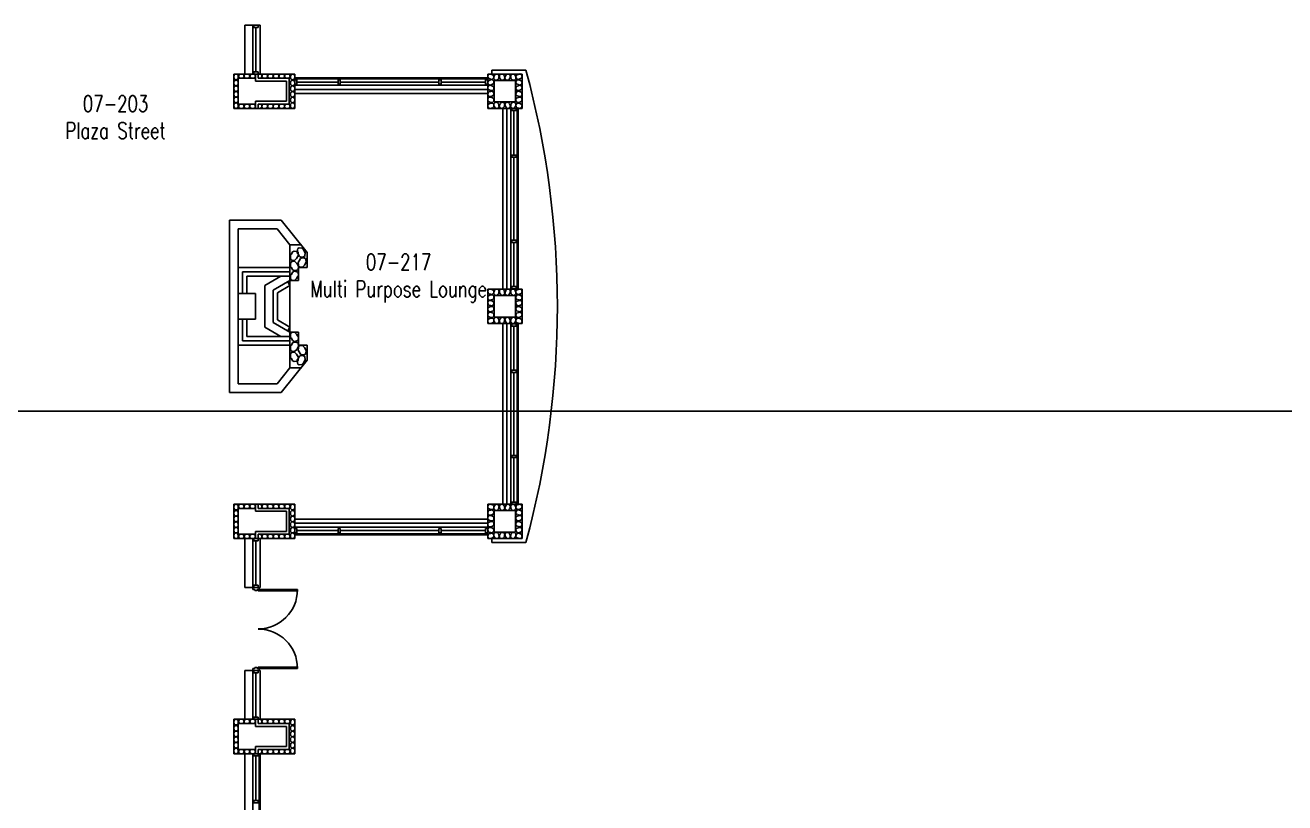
# Model space of a CAD drawing. Extents: x 11182 to 734459, y -1391328 to 152085.
# Drawn here: x 103445 to 132735, y -674799 to -656725 of the extents above; entities that cross this region are included whole.
import ezdxf
from ezdxf.enums import TextEntityAlignment as Align

# ---------------------------------------------------------------- set-up
doc = ezdxf.new("R2010")
doc.units = 0
doc.header["$LTSCALE"] = 500
doc.header["$MEASUREMENT"] = 0
doc.layers.add('0_Defpoints', color=106, linetype='CONTINUOUS', plot=False)
for name, color, linetype in [('0_room_data', 7, 'CONTINUOUS'), ('1_Wall_Exist', 251, 'CONTINUOUS'), ('3_Text', 7, 'CONTINUOUS')]:
    doc.layers.add(name, color=color, linetype=linetype)
doc.styles.add('1_200', font='simplex.shx', dxfattribs={"width": 0.75, "height": 460})

# ---------------------------------------------------------------- blocks, each defined once
blk = doc.blocks.new('room_data')
at = {"layer": '3_Text', "style": '1_200', "width": 0.75}
for tag, p in [('ROOMNUM', (0, 0)), ('ROOMUSE', (0, -575))]:
    blk.add_attdef(tag, text='', height=345, dxfattribs=at).set_placement(p, align=Align.MIDDLE_CENTER)

msp = doc.modelspace()

# ---------------------------------------------------------------- linework, layer by layer
at = {"layer": '0_Defpoints'}
msp.add_lwpolyline([(174624, -665698), (62862, -665698)], dxfattribs=at)
at = {"layer": '1_Wall_Exist'}
for p, q in [((108549, -656725), (108911, -656725)), ((108549, -656725), (108549, -657859)), ((108736, -656725), (108736, -657859)), ((108760, -656725), (108760, -656775)), ((108760, -656775), (108862, -656775)), ((108811, -656775), (108811, -657809)), ((108862, -656775), (108862, -656725)), ((108911, -656725), (108911, -657859)), ((108299, -658659), (108299, -657859)), ((108299, -657859), (109712, -657859)), ((108486, -657859), (108455, -657859)), ((108586, -657859), (108618, -657859)), ((108749, -657859), (108718, -657859)), ((108862, -657809), (108760, -657809)), ((108760, -657809), (108760, -657859)), ((108799, -657859), (108799, -658024)), ((108862, -657859), (108862, -657809)), ((108864, -657859), (108864, -657959)), ((108899, -657859), (108868, -657859)), ((108999, -657859), (109031, -657859)), ((109162, -657859), (109131, -657859)), ((109262, -657859), (109293, -657859)), ((109425, -657859), (109393, -657859)), ((109525, -657859), (109556, -657859)), ((109712, -658659), (109712, -657859)), ((114199, -657859), (114199, -658659)), ((114199, -657859), (114999, -657859)), ((114277, -657863), (114309, -657876)), ((115089, -657769), (114299, -657769)), ((114299, -657850), (114299, -657769)), ((114921, -657863), (114889, -657876)), ((114999, -657859), (114999, -658659)), ((108299, -657909), (108299, -657941)), ((108299, -658084), (108299, -658053)), ((108399, -657941), (108399, -657909)), ((108399, -658559), (108399, -657959)), ((108799, -657959), (108399, -657959)), ((108399, -658053), (108399, -658084)), ((108455, -657959), (108486, -657959)), ((108618, -657959), (108586, -657959)), ((108718, -657959), (108749, -657959)), ((108799, -658024), (109522, -658024)), ((108864, -657959), (109587, -657959)), ((108868, -657959), (108899, -657959)), ((109031, -657959), (108999, -657959)), ((109131, -657959), (109162, -657959)), ((109293, -657959), (109262, -657959)), ((109393, -657959), (109425, -657959)), ((109522, -658024), (109522, -658494)), ((109556, -657959), (109525, -657959)), ((109587, -657959), (109587, -658559)), ((109612, -657941), (109612, -657909)), ((109612, -658053), (109612, -658084)), ((109712, -657909), (109712, -657941)), ((109712, -657947), (114199, -657947)), ((109712, -657972), (114199, -657972)), ((109712, -657997), (109762, -657997)), ((109712, -658084), (109712, -658053)), ((109762, -658098), (109712, -658098)), ((109712, -658122), (114199, -658122)), ((109762, -657997), (109762, -658098)), ((109762, -658047), (110719, -658047)), ((110719, -658098), (110719, -657997)), ((110719, -657997), (110769, -657997)), ((110769, -658098), (110719, -658098)), ((110769, -657997), (110769, -658098)), ((110769, -658047), (113064, -658047)), ((113064, -658098), (113064, -657997)), ((113064, -657997), (113114, -657997)), ((113114, -658098), (113064, -658098)), ((113114, -657997), (113114, -658098)), ((113114, -658047), (114149, -658047)), ((114149, -658098), (114149, -657997)), ((114149, -657997), (114199, -657997)), ((114199, -658098), (114149, -658098)), ((114266, -657980), (114234, -657967)), ((114266, -657995), (114234, -658008)), ((114277, -658112), (114309, -658099)), ((114277, -658125), (114309, -658138)), ((114358, -657895), (114345, -657927)), ((114349, -658009), (114849, -658009)), ((114349, -658509), (114349, -658009)), ((114449, -657970), (114462, -657938)), ((114489, -657970), (114476, -657938)), ((114580, -657895), (114593, -657927)), ((114618, -657895), (114605, -657927)), ((114709, -657970), (114722, -657938)), ((114749, -657970), (114736, -657938)), ((114840, -657895), (114853, -657927)), ((114849, -658009), (114849, -658509)), ((114921, -658112), (114889, -658099)), ((114921, -658125), (114889, -658138)), ((114932, -657980), (114964, -657967)), ((114932, -657995), (114964, -658008)), ((108299, -658184), (108299, -658215)), ((108299, -658347), (108299, -658316)), ((108299, -658447), (108299, -658478)), ((108399, -658215), (108399, -658184)), ((108399, -658316), (108399, -658347)), ((108399, -658478), (108399, -658447)), ((109612, -658215), (109612, -658184)), ((109612, -658316), (109612, -658347)), ((109612, -658478), (109612, -658447)), ((109712, -658184), (109712, -658215)), ((109712, -658216), (114199, -658216)), ((109712, -658309), (114199, -658309)), ((109712, -658347), (109712, -658316)), ((109712, -658447), (109712, -658478)), ((114266, -658242), (114234, -658229)), ((114266, -658264), (114234, -658277)), ((114277, -658381), (114309, -658368)), ((114277, -658401), (114309, -658414)), ((114921, -658381), (114889, -658368)), ((114921, -658401), (114889, -658414)), ((114932, -658242), (114964, -658229)), ((114932, -658264), (114964, -658277)), ((108299, -658609), (108299, -658578)), ((109712, -658659), (108299, -658659)), ((108799, -658559), (108399, -658559)), ((108399, -658578), (108399, -658609)), ((108455, -658559), (108486, -658559)), ((108486, -658659), (108455, -658659)), ((108618, -658559), (108586, -658559)), ((108586, -658659), (108618, -658659)), ((108718, -658559), (108749, -658559)), ((108749, -658659), (108718, -658659)), ((108799, -658659), (108799, -658494)), ((109522, -658494), (108799, -658494)), ((108864, -658659), (108864, -658559)), ((109587, -658559), (108864, -658559)), ((108868, -658559), (108899, -658559)), ((108899, -658659), (108868, -658659)), ((109031, -658559), (108999, -658559)), ((108999, -658659), (109031, -658659)), ((109131, -658559), (109162, -658559)), ((109162, -658659), (109131, -658659)), ((109293, -658559), (109262, -658559)), ((109262, -658659), (109293, -658659)), ((109393, -658559), (109425, -658559)), ((109425, -658659), (109393, -658659)), ((109556, -658559), (109525, -658559)), ((109525, -658659), (109556, -658659)), ((109612, -658578), (109612, -658609)), ((109712, -658609), (109712, -658578)), ((114199, -658659), (114999, -658659)), ((114266, -658518), (114234, -658505)), ((114266, -658538), (114234, -658551)), ((114277, -658655), (114309, -658642)), ((114358, -658624), (114345, -658592)), ((114849, -658509), (114349, -658509)), ((114449, -658549), (114462, -658581)), ((114489, -658549), (114476, -658581)), ((114550, -658659), (114550, -662859)), ((114580, -658624), (114593, -658592)), ((114618, -658624), (114605, -658592)), ((114643, -658659), (114643, -662859)), ((114709, -658549), (114722, -658581)), ((114749, -658549), (114736, -658581)), ((114737, -658659), (114737, -662859)), ((114760, -658659), (114760, -658709)), ((114760, -658709), (114862, -658709)), ((114811, -658709), (114811, -659744)), ((114840, -658624), (114853, -658592)), ((114862, -658709), (114862, -658659)), ((114887, -658659), (114887, -662859)), ((114921, -658655), (114889, -658642)), ((114912, -658659), (114912, -662859)), ((114932, -658518), (114964, -658505)), ((114932, -658538), (114964, -658551)), ((114862, -659744), (114760, -659744)), ((114760, -659744), (114760, -659794)), ((114760, -659794), (114862, -659794)), ((114811, -659794), (114811, -661724)), ((114862, -659794), (114862, -659744)), ((108199, -665259), (108199, -661259)), ((108199, -661259), (109399, -661259)), ((109999, -662009), (109399, -661259)), ((108399, -665059), (108399, -661459)), ((108399, -661459), (109303, -661459)), ((109303, -661459), (109599, -661830)), ((109599, -661830), (109855, -661830)), ((109599, -661830), (109599, -664689)), ((109774, -661947), (109784, -661917)), ((109774, -661969), (109774, -661947)), ((109784, -661917), (109819, -661900)), ((109819, -661900), (109874, -661907)), ((109874, -661907), (109914, -661948)), ((109914, -661948), (109937, -661986)), ((114862, -661724), (114760, -661724)), ((114760, -661724), (114760, -661774)), ((114760, -661774), (114862, -661774)), ((114811, -661774), (114811, -662802)), ((114862, -661774), (114862, -661724)), ((109616, -662072), (109612, -662095)), ((109612, -662095), (109617, -662125)), ((109635, -662048), (109616, -662072)), ((109617, -662125), (109617, -662147)), ((109617, -662147), (109627, -662177)), ((109618, -662259), (109628, -662229)), ((109618, -662281), (109618, -662259)), ((109627, -662177), (109662, -662194)), ((109628, -662229), (109663, -662212)), ((109663, -661995), (109635, -662048)), ((109662, -662194), (109717, -662187)), ((109702, -661976), (109663, -661995)), ((109663, -662212), (109718, -662219)), ((109760, -661987), (109702, -661976)), ((109717, -662187), (109757, -662146)), ((109718, -662219), (109758, -662260)), ((109757, -662146), (109780, -662108)), ((109758, -662260), (109781, -662298)), ((109782, -661994), (109760, -661987)), ((109769, -661999), (109774, -661969)), ((109773, -662022), (109769, -661999)), ((109792, -662045), (109773, -662022)), ((109780, -662108), (109797, -662071)), ((109791, -662014), (109782, -661994)), ((109797, -662071), (109791, -662014)), ((109820, -662099), (109792, -662045)), ((109799, -662228), (109795, -662251)), ((109795, -662251), (109800, -662281)), ((109818, -662204), (109799, -662228)), ((109846, -662151), (109818, -662204)), ((109859, -662117), (109820, -662099)), ((109885, -662132), (109846, -662151)), ((109917, -662107), (109859, -662117)), ((109943, -662143), (109885, -662132)), ((109939, -662100), (109917, -662107)), ((109937, -661986), (109954, -662023)), ((109948, -662080), (109939, -662100)), ((109965, -662150), (109943, -662143)), ((109954, -662023), (109948, -662080)), ((109963, -662264), (109980, -662227)), ((109974, -662170), (109965, -662150)), ((109980, -662227), (109974, -662170)), ((109999, -662009), (109999, -662359)), ((109599, -662359), (108399, -662359)), ((109599, -662459), (108499, -662459)), ((108499, -662459), (108499, -662959)), ((109616, -662540), (109612, -662563)), ((109613, -662311), (109618, -662281)), ((109617, -662334), (109613, -662311)), ((109635, -662516), (109616, -662540)), ((109636, -662357), (109617, -662334)), ((109663, -662463), (109635, -662516)), ((109664, -662411), (109636, -662357)), ((109702, -662444), (109663, -662463)), ((109703, -662429), (109664, -662411)), ((109760, -662455), (109702, -662444)), ((109761, -662419), (109703, -662429)), ((109782, -662462), (109760, -662455)), ((109783, -662412), (109761, -662419)), ((109780, -662576), (109797, -662539)), ((109781, -662298), (109798, -662335)), ((109791, -662482), (109782, -662462)), ((109792, -662392), (109783, -662412)), ((109797, -662539), (109791, -662482)), ((109798, -662335), (109792, -662392)), ((109999, -662359), (109799, -662359)), ((109799, -662359), (109799, -662659)), ((109800, -662281), (109800, -662303)), ((109800, -662303), (109810, -662333)), ((109810, -662333), (109845, -662350)), ((109845, -662350), (109900, -662343)), ((109900, -662343), (109940, -662302)), ((109940, -662302), (109963, -662264)), ((109599, -662559), (108599, -662559)), ((108599, -662559), (108599, -662959)), ((109019, -662775), (109392, -662559)), ((109019, -663744), (109019, -662775)), ((109599, -662659), (109209, -662884)), ((109599, -662775), (109309, -662942)), ((109599, -662775), (109549, -662688)), ((109799, -662659), (109599, -662659)), ((109612, -662563), (109617, -662593)), ((109617, -662593), (109617, -662615)), ((109617, -662615), (109627, -662645)), ((109627, -662645), (109662, -662662)), ((109662, -662662), (109717, -662655)), ((109717, -662655), (109757, -662614)), ((109757, -662614), (109780, -662576)), ((114862, -662802), (114760, -662802)), ((114760, -662802), (114760, -662852)), ((114862, -662852), (114862, -662802)), ((108399, -662959), (108799, -662959)), ((108799, -663559), (108799, -662959)), ((109209, -662884), (109209, -663634)), ((109309, -663577), (109309, -662942)), ((114199, -662859), (114199, -663659)), ((114199, -662859), (114999, -662859)), ((114266, -662980), (114234, -662967)), ((114266, -662995), (114234, -663008)), ((114277, -662863), (114309, -662876)), ((114277, -663112), (114309, -663099)), ((114277, -663125), (114309, -663138)), ((114358, -662895), (114345, -662927)), ((114349, -663009), (114849, -663009)), ((114349, -663509), (114349, -663009)), ((114449, -662970), (114462, -662938)), ((114489, -662970), (114476, -662938)), ((114580, -662895), (114593, -662927)), ((114618, -662895), (114605, -662927)), ((114709, -662970), (114722, -662938)), ((114749, -662970), (114736, -662938)), ((114760, -662852), (114862, -662852)), ((114840, -662895), (114853, -662927)), ((114849, -663009), (114849, -663509)), ((114921, -662863), (114889, -662876)), ((114921, -663112), (114889, -663099)), ((114921, -663125), (114889, -663138)), ((114932, -662980), (114964, -662967)), ((114932, -662995), (114964, -663008)), ((114999, -662859), (114999, -663659)), ((114266, -663242), (114234, -663229)), ((114266, -663264), (114234, -663277)), ((114277, -663381), (114309, -663368)), ((114277, -663401), (114309, -663414)), ((114921, -663381), (114889, -663368)), ((114921, -663401), (114889, -663414)), ((114932, -663242), (114964, -663229)), ((114932, -663264), (114964, -663277)), ((108399, -663559), (108799, -663559)), ((108499, -664059), (108499, -663559)), ((108599, -663959), (108599, -663559)), ((109209, -663634), (109599, -663859)), ((109599, -663744), (109309, -663577)), ((114199, -663659), (114999, -663659)), ((114266, -663518), (114234, -663505)), ((114266, -663538), (114234, -663551)), ((114277, -663655), (114309, -663642)), ((114358, -663624), (114345, -663592)), ((114849, -663509), (114349, -663509)), ((114449, -663549), (114462, -663581)), ((114489, -663549), (114476, -663581)), ((114550, -667859), (114550, -663659)), ((114580, -663624), (114593, -663592)), ((114618, -663624), (114605, -663592)), ((114643, -667859), (114643, -663659)), ((114709, -663549), (114722, -663581)), ((114749, -663549), (114736, -663581)), ((114737, -667859), (114737, -663659)), ((114760, -663667), (114862, -663667)), ((114760, -663717), (114760, -663667)), ((114862, -663717), (114760, -663717)), ((114811, -664744), (114811, -663717)), ((114840, -663624), (114853, -663592)), ((114862, -663667), (114862, -663717)), ((114887, -667859), (114887, -663659)), ((114921, -663655), (114889, -663642)), ((114912, -667859), (114912, -663659)), ((114932, -663518), (114964, -663505)), ((114932, -663538), (114964, -663551)), ((109599, -663959), (108599, -663959)), ((109392, -663959), (109019, -663744)), ((109599, -663744), (109549, -663831)), ((109799, -663859), (109599, -663859)), ((109612, -663956), (109617, -663926)), ((109616, -663979), (109612, -663956)), ((109635, -664002), (109616, -663979)), ((109617, -663904), (109627, -663874)), ((109617, -663926), (109617, -663904)), ((109627, -663874), (109662, -663857)), ((109663, -664056), (109635, -664002)), ((109662, -663857), (109717, -663864)), ((109717, -663864), (109757, -663905)), ((109757, -663905), (109780, -663943)), ((109780, -663943), (109797, -663980)), ((109797, -663980), (109791, -664037)), ((109799, -664159), (109799, -663859)), ((109599, -664159), (108399, -664159)), ((109599, -664059), (108499, -664059)), ((109617, -664185), (109613, -664208)), ((109613, -664208), (109618, -664238)), ((109636, -664161), (109617, -664185)), ((109618, -664238), (109618, -664260)), ((109618, -664260), (109628, -664290)), ((109628, -664290), (109663, -664307)), ((109664, -664108), (109636, -664161)), ((109702, -664074), (109663, -664056)), ((109663, -664307), (109718, -664300)), ((109703, -664089), (109664, -664108)), ((109760, -664064), (109702, -664074)), ((109761, -664100), (109703, -664089)), ((109718, -664300), (109758, -664259)), ((109758, -664259), (109781, -664221)), ((109782, -664057), (109760, -664064)), ((109783, -664107), (109761, -664100)), ((109781, -664221), (109798, -664184)), ((109791, -664037), (109782, -664057)), ((109792, -664127), (109783, -664107)), ((109798, -664184), (109792, -664127)), ((109795, -664268), (109800, -664238)), ((109799, -664291), (109795, -664268)), ((109999, -664159), (109799, -664159)), ((109818, -664314), (109799, -664291)), ((109800, -664216), (109810, -664186)), ((109800, -664238), (109800, -664216)), ((109810, -664186), (109845, -664169)), ((109845, -664169), (109900, -664176)), ((109900, -664176), (109940, -664217)), ((109940, -664217), (109963, -664255)), ((109963, -664255), (109980, -664292)), ((109980, -664292), (109974, -664349)), ((109999, -664509), (109999, -664159)), ((109399, -665259), (109999, -664509)), ((109612, -664424), (109617, -664394)), ((109616, -664447), (109612, -664424)), ((109635, -664470), (109616, -664447)), ((109617, -664372), (109627, -664342)), ((109617, -664394), (109617, -664372)), ((109627, -664342), (109662, -664325)), ((109663, -664524), (109635, -664470)), ((109662, -664325), (109717, -664332)), ((109702, -664542), (109663, -664524)), ((109760, -664532), (109702, -664542)), ((109717, -664332), (109757, -664373)), ((109757, -664373), (109780, -664411)), ((109782, -664525), (109760, -664532)), ((109773, -664497), (109769, -664520)), ((109769, -664520), (109774, -664550)), ((109792, -664473), (109773, -664497)), ((109774, -664550), (109774, -664572)), ((109774, -664572), (109784, -664602)), ((109780, -664411), (109797, -664448)), ((109791, -664505), (109782, -664525)), ((109784, -664602), (109819, -664619)), ((109797, -664448), (109791, -664505)), ((109820, -664420), (109792, -664473)), ((109846, -664368), (109818, -664314)), ((109859, -664401), (109820, -664420)), ((109885, -664386), (109846, -664368)), ((109917, -664412), (109859, -664401)), ((109874, -664612), (109914, -664571)), ((109943, -664376), (109885, -664386)), ((109914, -664571), (109937, -664533)), ((109939, -664419), (109917, -664412)), ((109937, -664533), (109954, -664496)), ((109948, -664439), (109939, -664419)), ((109965, -664369), (109943, -664376)), ((109954, -664496), (109948, -664439)), ((109974, -664349), (109965, -664369)), ((109599, -664689), (109303, -665059)), ((109599, -664689), (109855, -664689)), ((109819, -664619), (109874, -664612)), ((114760, -664744), (114862, -664744)), ((114760, -664794), (114760, -664744)), ((114862, -664794), (114760, -664794)), ((114811, -666724), (114811, -664794)), ((114862, -664744), (114862, -664794)), ((109303, -665059), (108399, -665059)), ((108199, -665259), (109399, -665259)), ((114760, -666724), (114862, -666724)), ((114760, -666774), (114760, -666724)), ((114862, -666774), (114760, -666774)), ((114811, -667809), (114811, -666774)), ((114862, -666724), (114862, -666774)), ((114760, -667809), (114862, -667809)), ((114760, -667859), (114760, -667809)), ((114862, -667809), (114862, -667859)), ((108299, -668659), (108299, -667859)), ((108299, -667859), (109712, -667859)), ((108299, -667909), (108299, -667941)), ((108299, -668084), (108299, -668053)), ((108399, -667941), (108399, -667909)), ((108399, -668559), (108399, -667959)), ((108799, -667959), (108399, -667959)), ((108399, -668053), (108399, -668084)), ((108486, -667859), (108455, -667859)), ((108455, -667959), (108486, -667959)), ((108586, -667859), (108618, -667859)), ((108618, -667959), (108586, -667959)), ((108749, -667859), (108718, -667859)), ((108718, -667959), (108749, -667959)), ((108799, -667859), (108799, -668024)), ((108799, -668024), (109522, -668024)), ((108864, -667859), (108864, -667959)), ((108864, -667959), (109587, -667959)), ((108899, -667859), (108868, -667859)), ((108868, -667959), (108899, -667959)), ((108999, -667859), (109031, -667859)), ((109031, -667959), (108999, -667959)), ((109162, -667859), (109131, -667859)), ((109131, -667959), (109162, -667959)), ((109262, -667859), (109293, -667859)), ((109293, -667959), (109262, -667959)), ((109425, -667859), (109393, -667859)), ((109393, -667959), (109425, -667959)), ((109522, -668024), (109522, -668494)), ((109525, -667859), (109556, -667859)), ((109556, -667959), (109525, -667959)), ((109587, -667959), (109587, -668559)), ((109612, -667941), (109612, -667909)), ((109612, -668053), (109612, -668084)), ((109712, -668659), (109712, -667859)), ((109712, -667909), (109712, -667941)), ((109712, -668084), (109712, -668053)), ((114199, -667859), (114199, -668659)), ((114199, -667859), (114999, -667859)), ((114266, -667980), (114234, -667967)), ((114266, -667995), (114234, -668008)), ((114277, -667863), (114309, -667876)), ((114277, -668112), (114309, -668099)), ((114358, -667895), (114345, -667927)), ((114349, -668009), (114849, -668009)), ((114349, -668509), (114349, -668009)), ((114449, -667970), (114462, -667938)), ((114489, -667970), (114476, -667938)), ((114580, -667895), (114593, -667927)), ((114618, -667895), (114605, -667927)), ((114709, -667970), (114722, -667938)), ((114749, -667970), (114736, -667938)), ((114840, -667895), (114853, -667927)), ((114849, -668009), (114849, -668509)), ((114921, -667863), (114889, -667876)), ((114921, -668112), (114889, -668099)), ((114932, -667980), (114964, -667967)), ((114932, -667995), (114964, -668008)), ((114999, -667859), (114999, -668659)), ((108299, -668184), (108299, -668215)), ((108299, -668347), (108299, -668316)), ((108399, -668215), (108399, -668184)), ((108399, -668316), (108399, -668347)), ((109612, -668215), (109612, -668184)), ((109612, -668316), (109612, -668347)), ((109712, -668184), (109712, -668215)), ((109712, -668209), (114199, -668209)), ((109712, -668303), (114199, -668303)), ((109712, -668347), (109712, -668316)), ((109712, -668396), (114199, -668396)), ((114266, -668242), (114234, -668229)), ((114266, -668264), (114234, -668277)), ((114277, -668125), (114309, -668138)), ((114277, -668381), (114309, -668368)), ((114277, -668401), (114309, -668414)), ((114921, -668125), (114889, -668138)), ((114921, -668381), (114889, -668368)), ((114921, -668401), (114889, -668414)), ((114932, -668242), (114964, -668229)), ((114932, -668264), (114964, -668277)), ((108299, -668447), (108299, -668478)), ((108299, -668609), (108299, -668578)), ((109712, -668659), (108299, -668659)), ((108399, -668478), (108399, -668447)), ((108799, -668559), (108399, -668559)), ((108399, -668578), (108399, -668609)), ((108455, -668559), (108486, -668559)), ((108486, -668659), (108455, -668659)), ((108549, -669794), (108549, -668659)), ((108618, -668559), (108586, -668559)), ((108586, -668659), (108618, -668659)), ((108718, -668559), (108749, -668559)), ((108749, -668659), (108718, -668659)), ((108736, -669794), (108736, -668659)), ((108760, -668709), (108760, -668659)), ((108799, -668659), (108799, -668494)), ((109522, -668494), (108799, -668494)), ((108862, -668659), (108862, -668709)), ((108864, -668659), (108864, -668559)), ((109587, -668559), (108864, -668559)), ((108868, -668559), (108899, -668559)), ((108899, -668659), (108868, -668659)), ((108911, -669794), (108911, -668659)), ((109031, -668559), (108999, -668559)), ((108999, -668659), (109031, -668659)), ((109131, -668559), (109162, -668559)), ((109162, -668659), (109131, -668659)), ((109293, -668559), (109262, -668559)), ((109262, -668659), (109293, -668659)), ((109393, -668559), (109425, -668559)), ((109425, -668659), (109393, -668659)), ((109556, -668559), (109525, -668559)), ((109525, -668659), (109556, -668659)), ((109612, -668478), (109612, -668447)), ((109612, -668578), (109612, -668609)), ((109762, -668421), (109712, -668421)), ((109712, -668447), (109712, -668478)), ((109712, -668522), (109762, -668522)), ((109712, -668546), (114199, -668546)), ((109712, -668571), (114199, -668571)), ((109712, -668609), (109712, -668578)), ((109762, -668522), (109762, -668421)), ((109762, -668471), (110719, -668471)), ((110769, -668421), (110719, -668421)), ((110719, -668421), (110719, -668522)), ((110719, -668522), (110769, -668522)), ((110769, -668522), (110769, -668421)), ((110769, -668471), (113064, -668471)), ((113114, -668421), (113064, -668421)), ((113064, -668421), (113064, -668522)), ((113064, -668522), (113114, -668522)), ((113114, -668522), (113114, -668421)), ((113114, -668471), (114149, -668471)), ((114199, -668421), (114149, -668421)), ((114149, -668421), (114149, -668522)), ((114149, -668522), (114199, -668522)), ((114199, -668659), (114999, -668659)), ((114266, -668518), (114234, -668505)), ((114266, -668538), (114234, -668551)), ((114277, -668655), (114309, -668642)), ((114299, -668655), (114299, -668749)), ((114358, -668624), (114345, -668592)), ((114849, -668509), (114349, -668509)), ((114449, -668549), (114462, -668581)), ((114489, -668549), (114476, -668581)), ((114580, -668624), (114593, -668592)), ((114618, -668624), (114605, -668592)), ((114709, -668549), (114722, -668581)), ((114749, -668549), (114736, -668581)), ((114840, -668624), (114853, -668592)), ((114921, -668655), (114889, -668642)), ((114932, -668518), (114964, -668505)), ((114932, -668538), (114964, -668551)), ((108862, -668709), (108760, -668709)), ((108811, -669744), (108811, -668709)), ((115089, -668749), (114299, -668749)), ((108549, -669794), (108911, -669794)), ((108748, -669794), (108735, -669794)), ((108735, -669794), (108735, -669845)), ((108735, -669845), (108786, -669845)), ((108760, -669744), (108862, -669744)), ((108760, -669794), (108760, -669744)), ((108786, -669845), (108786, -669861)), ((108786, -669861), (108836, -669861)), ((108836, -669861), (108836, -669845)), ((108836, -669845), (109776, -669845)), ((108862, -669744), (108862, -669794)), ((108862, -669845), (108862, -669871)), ((108862, -669871), (109776, -669871)), ((108887, -669794), (108874, -669794)), ((108887, -669845), (108887, -669794)), ((109776, -669871), (109776, -669845)), ((108549, -672859), (108549, -671725)), ((108549, -671725), (108911, -671725)), ((108785, -671674), (108735, -671674)), ((108735, -671674), (108735, -671725)), ((108736, -672859), (108736, -671725)), ((108760, -671775), (108760, -671725)), ((108862, -671775), (108760, -671775)), ((108836, -671658), (108785, -671658)), ((108785, -671658), (108785, -671674)), ((108811, -672809), (108811, -671775)), ((108836, -671674), (108836, -671658)), ((108887, -671674), (108836, -671674)), ((108862, -671674), (108862, -671648)), ((108862, -671648), (109776, -671648)), ((109776, -671674), (108862, -671674)), ((108862, -671725), (108862, -671775)), ((108887, -671725), (108887, -671674)), ((108911, -672859), (108911, -671725)), ((109776, -671648), (109776, -671674)), ((108299, -673659), (108299, -672859)), ((108299, -672859), (109712, -672859)), ((108299, -672909), (108299, -672941)), ((108299, -673084), (108299, -673053)), ((108399, -672941), (108399, -672909)), ((108399, -673559), (108399, -672959)), ((108799, -672959), (108399, -672959)), ((108399, -673053), (108399, -673084)), ((108486, -672859), (108455, -672859)), ((108455, -672959), (108486, -672959)), ((108586, -672859), (108618, -672859)), ((108618, -672959), (108586, -672959)), ((108749, -672859), (108718, -672859)), ((108718, -672959), (108749, -672959)), ((108760, -672809), (108862, -672809)), ((108760, -672859), (108760, -672809)), ((108799, -672859), (108799, -673024)), ((108799, -673024), (109522, -673024)), ((108862, -672809), (108862, -672859)), ((108864, -672859), (108864, -672959)), ((108864, -672959), (109587, -672959)), ((108899, -672859), (108868, -672859)), ((108868, -672959), (108899, -672959)), ((108999, -672859), (109031, -672859)), ((109031, -672959), (108999, -672959)), ((109162, -672859), (109131, -672859)), ((109131, -672959), (109162, -672959)), ((109262, -672859), (109293, -672859)), ((109293, -672959), (109262, -672959)), ((109425, -672859), (109393, -672859)), ((109393, -672959), (109425, -672959)), ((109522, -673024), (109522, -673494)), ((109525, -672859), (109556, -672859)), ((109556, -672959), (109525, -672959)), ((109587, -672959), (109587, -673559)), ((109612, -672941), (109612, -672909)), ((109612, -673053), (109612, -673084)), ((109712, -673659), (109712, -672859)), ((109712, -672909), (109712, -672941)), ((109712, -673084), (109712, -673053)), ((108299, -673184), (108299, -673215)), ((108299, -673347), (108299, -673316)), ((108399, -673215), (108399, -673184)), ((108399, -673316), (108399, -673347)), ((109612, -673215), (109612, -673184)), ((109612, -673316), (109612, -673347)), ((109712, -673184), (109712, -673215)), ((109712, -673347), (109712, -673316)), ((108299, -673447), (108299, -673478)), ((108299, -673609), (108299, -673578)), ((109712, -673659), (108299, -673659)), ((108399, -673478), (108399, -673447)), ((108799, -673559), (108399, -673559)), ((108399, -673578), (108399, -673609)), ((108455, -673559), (108486, -673559)), ((108486, -673659), (108455, -673659)), ((108549, -677853), (108549, -673659)), ((108618, -673559), (108586, -673559)), ((108586, -673659), (108618, -673659)), ((108718, -673559), (108749, -673559)), ((108749, -673659), (108718, -673659)), ((108736, -677731), (108736, -673659)), ((108760, -673659), (108760, -673709)), ((108799, -673659), (108799, -673494)), ((109522, -673494), (108799, -673494)), ((108862, -673709), (108862, -673659)), ((108864, -673659), (108864, -673559)), ((109587, -673559), (108864, -673559)), ((108868, -673559), (108899, -673559)), ((108899, -673659), (108868, -673659)), ((108886, -677632), (108886, -673659)), ((108911, -677632), (108911, -673659)), ((109031, -673559), (108999, -673559)), ((108999, -673659), (109031, -673659)), ((109131, -673559), (109162, -673559)), ((109162, -673659), (109131, -673659)), ((109293, -673559), (109262, -673559)), ((109262, -673659), (109293, -673659)), ((109393, -673559), (109425, -673559)), ((109425, -673659), (109393, -673659)), ((109556, -673559), (109525, -673559)), ((109525, -673659), (109556, -673659)), ((109612, -673478), (109612, -673447)), ((109612, -673578), (109612, -673609)), ((109712, -673447), (109712, -673478)), ((109712, -673609), (109712, -673578)), ((108760, -673709), (108862, -673709)), ((108811, -674749), (108811, -673709)), ((108862, -674749), (108760, -674749)), ((108760, -674749), (108760, -674799)), ((108760, -674799), (108862, -674799)), ((108862, -674799), (108862, -674749))]:
    msp.add_line(p, q, dxfattribs=at)
for centre, radius, start, end in [((108349, -657909), 50, 0.0083, 180.0083), ((108455, -657909), 50, 90.0083, 270.0083), ((108486, -657909), 50, 270.0083, 90.0083), ((108586, -657909), 50, 89.9917, 269.9917), ((108618, -657909), 50, 269.9917, 89.9917), ((108718, -657909), 50, 90.0083, 270.0083), ((108749, -657909), 50, 270.0083, 90.0083), ((108868, -657909), 50, 90.0083, 94.676), ((108899, -657909), 50, 270.0083, 90.0083), ((108999, -657909), 50, 89.9917, 269.9917), ((109031, -657909), 50, 269.9917, 89.9917), ((109131, -657909), 50, 90.0083, 270.0083), ((109162, -657909), 50, 270.0083, 90.0083), ((109262, -657909), 50, 89.9917, 269.9917), ((109293, -657909), 50, 269.9917, 89.9917), ((109393, -657909), 50, 90.0083, 270.0083), ((109425, -657909), 50, 270.0083, 90.0083), ((109525, -657909), 50, 89.9917, 269.9917), ((109556, -657909), 50, 269.9917, 89.9917), ((109662, -657909), 50, 359.9917, 179.9917), ((114255, -657915), 56.2, 67.5, 247.5), ((114410, -657916), 56.3, 337.5, 157.5), ((114528, -657916), 56.2, 22.5, 202.5), ((114670, -657916), 56.2, 337.5, 157.5), ((114788, -657916), 56.3, 22.5, 202.5), ((114943, -657915), 56.3, 292.5, 112.5), ((94819, -663259), 21000, 344.8451, 15.1548), ((108349, -657941), 50, 180.0083, 0.0083), ((108349, -658053), 50, 359.9917, 179.9917), ((108349, -658084), 50, 179.9917, 359.9917), ((108349, -658184), 50, 0.0083, 180.0083), ((108868, -657909), 50, 265.324, 270.0083), ((109662, -657941), 50, 179.9917, 359.9917), ((109662, -658053), 50, 0.0083, 180.0083), ((109662, -658084), 50, 180.0083, 0.0083), ((109662, -658184), 50, 359.9917, 179.9917), ((114255, -658060), 56.3, 112.5, 292.5), ((114255, -658177), 56.3, 67.5, 247.5), ((114288, -657928), 56.3, 247.5, 67.5), ((114288, -658047), 56.3, 292.5, 112.5), ((114288, -658190), 56.3, 247.5, 67.5), ((114397, -657949), 56.2, 157.5, 337.5), ((114541, -657949), 56.2, 202.5, 22.5), ((114657, -657949), 56.3, 157.5, 337.5), ((114801, -657949), 56.2, 202.5, 22.5), ((114910, -657928), 56.3, 112.5, 292.5), ((114910, -658047), 56.3, 67.5, 247.5), ((114910, -658190), 56.3, 112.5, 292.5), ((114943, -658060), 56.3, 247.5, 67.5), ((114943, -658177), 56.3, 292.5, 112.5), ((108349, -658215), 50, 180.0083, 0.0083), ((108349, -658316), 50, 359.9917, 179.9917), ((108349, -658347), 50, 179.9917, 359.9917), ((108349, -658447), 50, 0.0083, 180.0083), ((109662, -658215), 50, 179.9917, 359.9917), ((109662, -658316), 50, 0.0083, 180.0083), ((109662, -658347), 50, 180.0083, 0.0083), ((109662, -658447), 50, 359.9917, 179.9917), ((114255, -658329), 56.3, 112.5, 292.5), ((114255, -658453), 56.3, 67.5, 247.5), ((114288, -658316), 56.3, 292.5, 112.5), ((114288, -658466), 56.3, 247.5, 67.5), ((114910, -658316), 56.3, 67.5, 247.5), ((114910, -658466), 56.3, 112.5, 292.5), ((114943, -658329), 56.2, 247.5, 67.5), ((114943, -658453), 56.3, 292.5, 112.5), ((108349, -658478), 50, 180.0083, 0.0083), ((108349, -658578), 50, 359.9917, 179.9917), ((108349, -658609), 50, 179.9917, 359.9917), ((108455, -658609), 50, 89.9917, 269.9917), ((108486, -658609), 50, 269.9917, 89.9917), ((108586, -658609), 50, 90.0083, 270.0083), ((108618, -658609), 50, 270.0083, 90.0083), ((108718, -658609), 50, 89.9917, 269.9917), ((108749, -658609), 50, 269.9917, 89.9917), ((108868, -658609), 50, 89.9917, 94.676), ((108868, -658609), 50, 265.324, 269.9917), ((108899, -658609), 50, 269.9917, 89.9917), ((108999, -658609), 50, 90.0083, 270.0083), ((109031, -658609), 50, 270.0083, 90.0083), ((109131, -658609), 50, 89.9917, 269.9917), ((109162, -658609), 50, 269.9917, 89.9917), ((109262, -658609), 50, 90.0083, 270.0083), ((109293, -658609), 50, 270.0083, 90.0083), ((109393, -658609), 50, 89.9917, 269.9917), ((109425, -658609), 50, 269.9917, 89.9917), ((109525, -658609), 50, 90.0083, 270.0083), ((109556, -658609), 50, 270.0083, 90.0083), ((109662, -658478), 50, 179.9917, 359.9917), ((109662, -658578), 50, 0.0083, 180.0083), ((109662, -658609), 50, 180.0083, 0.0083), ((114255, -658603), 56.3, 112.5, 292.5), ((114288, -658590), 56.3, 292.5, 112.5), ((114397, -658570), 56.3, 22.5, 202.5), ((114410, -658603), 56.3, 202.5, 22.5), ((114528, -658603), 56.2, 157.5, 337.5), ((114541, -658570), 56.3, 337.5, 157.5), ((114657, -658570), 56.2, 22.5, 202.5), ((114670, -658603), 56.2, 202.5, 22.5), ((114788, -658603), 56.3, 157.5, 337.5), ((114801, -658570), 56.2, 337.5, 157.5), ((114910, -658590), 56.3, 67.5, 247.5), ((114943, -658603), 56.3, 247.5, 67.5), ((114255, -662915), 56.2, 67.5, 247.5), ((114255, -663060), 56.3, 112.5, 292.5), ((114255, -663177), 56.3, 67.5, 247.5), ((114288, -662928), 56.3, 247.5, 67.5), ((114288, -663047), 56.3, 292.5, 112.5), ((114288, -663190), 56.3, 247.5, 67.5), ((114397, -662949), 56.3, 157.5, 337.5), ((114410, -662916), 56.2, 337.5, 157.5), ((114528, -662916), 56.3, 22.5, 202.5), ((114541, -662949), 56.2, 202.5, 22.5), ((114657, -662949), 56.2, 157.5, 337.5), ((114670, -662916), 56.3, 337.5, 157.5), ((114788, -662916), 56.2, 22.5, 202.5), ((114801, -662949), 56.2, 202.5, 22.5), ((114910, -662928), 56.3, 112.5, 292.5), ((114910, -663047), 56.3, 67.5, 247.5), ((114910, -663190), 56.3, 112.5, 292.5), ((114943, -662915), 56.3, 292.5, 112.5), ((114943, -663060), 56.3, 247.5, 67.5), ((114943, -663177), 56.3, 292.5, 112.5), ((114255, -663329), 56.3, 112.5, 292.5), ((114255, -663453), 56.3, 67.5, 247.5), ((114288, -663316), 56.3, 292.5, 112.5), ((114288, -663466), 56.3, 247.5, 67.5), ((114910, -663316), 56.3, 67.5, 247.5), ((114910, -663466), 56.3, 112.5, 292.5), ((114943, -663329), 56.2, 247.5, 67.5), ((114943, -663453), 56.3, 292.5, 112.5), ((114255, -663603), 56.2, 112.5, 292.5), ((114288, -663590), 56.3, 292.5, 112.5), ((114397, -663570), 56.2, 22.5, 202.5), ((114410, -663603), 56.2, 202.5, 22.5), ((114528, -663603), 56.3, 157.5, 337.5), ((114541, -663570), 56.2, 337.5, 157.5), ((114657, -663570), 56.2, 22.5, 202.5), ((114670, -663603), 56.3, 202.5, 22.5), ((114788, -663603), 56.2, 157.5, 337.5), ((114801, -663570), 56.3, 337.5, 157.5), ((114910, -663590), 56.3, 67.5, 247.5), ((114943, -663603), 56.3, 247.5, 67.5), ((108349, -667909), 50, 0.0083, 180.0083), ((108349, -667941), 50, 180.0083, 0.0083), ((108349, -668053), 50, 359.9917, 179.9917), ((108349, -668084), 50, 179.9917, 359.9917), ((108455, -667909), 50, 90.0083, 270.0083), ((108486, -667909), 50, 270.0083, 90.0083), ((108586, -667909), 50, 89.9917, 269.9917), ((108618, -667909), 50, 269.9917, 89.9917), ((108718, -667909), 50, 90.0083, 270.0083), ((108749, -667909), 50, 270.0083, 90.0083), ((108868, -667909), 50, 90.0083, 94.676), ((108868, -667909), 50, 265.324, 270.0083), ((108899, -667909), 50, 270.0083, 90.0083), ((108999, -667909), 50, 89.9917, 269.9917), ((109031, -667909), 50, 269.9917, 89.9917), ((109131, -667909), 50, 90.0083, 270.0083), ((109162, -667909), 50, 270.0083, 90.0083), ((109262, -667909), 50, 89.9917, 269.9917), ((109293, -667909), 50, 269.9917, 89.9917), ((109393, -667909), 50, 90.0083, 270.0083), ((109425, -667909), 50, 270.0083, 90.0083), ((109525, -667909), 50, 89.9917, 269.9917), ((109556, -667909), 50, 269.9917, 89.9917), ((109662, -667909), 50, 359.9917, 179.9917), ((109662, -667941), 50, 179.9917, 359.9917), ((109662, -668053), 50, 0.0083, 180.0083), ((109662, -668084), 50, 180.0083, 0.0083), ((114255, -667915), 56.2, 67.5, 247.5), ((114255, -668060), 56.3, 112.5, 292.5), ((114288, -667928), 56.3, 247.5, 67.5), ((114288, -668047), 56.3, 292.5, 112.5), ((114397, -667949), 56.3, 157.5, 337.5), ((114410, -667916), 56.2, 337.5, 157.5), ((114528, -667916), 56.3, 22.5, 202.5), ((114541, -667949), 56.2, 202.5, 22.5), ((114657, -667949), 56.2, 157.5, 337.5), ((114670, -667916), 56.3, 337.5, 157.5), ((114788, -667916), 56.2, 22.5, 202.5), ((114801, -667949), 56.2, 202.5, 22.5), ((114910, -667928), 56.3, 112.5, 292.5), ((114910, -668047), 56.3, 67.5, 247.5), ((114943, -667915), 56.3, 292.5, 112.5), ((114943, -668060), 56.3, 247.5, 67.5), ((108349, -668184), 50, 0.0083, 180.0083), ((108349, -668215), 50, 180.0083, 0.0083), ((108349, -668316), 50, 359.9917, 179.9917), ((108349, -668347), 50, 179.9917, 359.9917), ((108349, -668447), 50, 0.0083, 180.0083), ((109662, -668184), 50, 359.9917, 179.9917), ((109662, -668215), 50, 179.9917, 359.9917), ((109662, -668316), 50, 0.0083, 180.0083), ((109662, -668347), 50, 180.0083, 0.0083), ((109662, -668447), 50, 359.9917, 179.9917), ((114255, -668177), 56.3, 67.5, 247.5), ((114255, -668329), 56.3, 112.5, 292.5), ((114255, -668453), 56.3, 67.5, 247.5), ((114288, -668190), 56.3, 247.5, 67.5), ((114288, -668316), 56.3, 292.5, 112.5), ((114910, -668190), 56.3, 112.5, 292.5), ((114910, -668316), 56.3, 67.5, 247.5), ((114943, -668177), 56.3, 292.5, 112.5), ((114943, -668329), 56.2, 247.5, 67.5), ((114943, -668453), 56.3, 292.5, 112.5), ((108349, -668478), 50, 180.0083, 0.0083), ((108349, -668578), 50, 359.9917, 179.9917), ((108349, -668609), 50, 179.9917, 359.9917), ((108455, -668609), 50, 89.9917, 269.9917), ((108486, -668609), 50, 269.9917, 89.9917), ((108586, -668609), 50, 90.0083, 270.0083), ((108618, -668609), 50, 270.0083, 90.0083), ((108718, -668609), 50, 89.9917, 269.9917), ((108749, -668609), 50, 269.9917, 89.9917), ((108868, -668609), 50, 89.9917, 94.676), ((108868, -668609), 50, 265.324, 269.9917), ((108899, -668609), 50, 269.9917, 89.9917), ((108999, -668609), 50, 90.0083, 270.0083), ((109031, -668609), 50, 270.0083, 90.0083), ((109131, -668609), 50, 89.9917, 269.9917), ((109162, -668609), 50, 269.9917, 89.9917), ((109262, -668609), 50, 90.0083, 270.0083), ((109293, -668609), 50, 270.0083, 90.0083), ((109393, -668609), 50, 89.9917, 269.9917), ((109425, -668609), 50, 269.9917, 89.9917), ((109525, -668609), 50, 90.0083, 270.0083), ((109556, -668609), 50, 270.0083, 90.0083), ((109662, -668478), 50, 179.9917, 359.9917), ((109662, -668578), 50, 0.0083, 180.0083), ((109662, -668609), 50, 180.0083, 0.0083), ((114255, -668603), 56.2, 112.5, 292.5), ((114288, -668466), 56.3, 247.5, 67.5), ((114288, -668590), 56.3, 292.5, 112.5), ((114397, -668570), 56.2, 22.5, 202.5), ((114410, -668603), 56.2, 202.5, 22.5), ((114528, -668603), 56.3, 157.5, 337.5), ((114541, -668570), 56.2, 337.5, 157.5), ((114657, -668570), 56.2, 22.5, 202.5), ((114670, -668603), 56.3, 202.5, 22.5), ((114788, -668603), 56.2, 157.5, 337.5), ((114801, -668570), 56.3, 337.5, 157.5), ((114910, -668466), 56.3, 112.5, 292.5), ((114910, -668590), 56.3, 67.5, 247.5), ((114943, -668603), 56.3, 247.5, 67.5), ((108862, -669845), 914, 270, 0), ((108862, -671674), 914, 0, 90), ((108349, -672909), 50, 0.0083, 180.0083), ((108349, -672941), 50, 180.0083, 0.0083), ((108349, -673053), 50, 359.9917, 179.9917), ((108349, -673084), 50, 179.9917, 359.9917), ((108455, -672909), 50, 90.0083, 270.0083), ((108486, -672909), 50, 270.0083, 90.0083), ((108586, -672909), 50, 89.9917, 269.9917), ((108618, -672909), 50, 269.9917, 89.9917), ((108718, -672909), 50, 90.0083, 270.0083), ((108749, -672909), 50, 270.0083, 90.0083), ((108868, -672909), 50, 90.0083, 94.676), ((108868, -672909), 50, 265.324, 270.0083), ((108899, -672909), 50, 270.0083, 90.0083), ((108999, -672909), 50, 89.9917, 269.9917), ((109031, -672909), 50, 269.9917, 89.9917), ((109131, -672909), 50, 90.0083, 270.0083), ((109162, -672909), 50, 270.0083, 90.0083), ((109262, -672909), 50, 89.9917, 269.9917), ((109293, -672909), 50, 269.9917, 89.9917), ((109393, -672909), 50, 90.0083, 270.0083), ((109425, -672909), 50, 270.0083, 90.0083), ((109525, -672909), 50, 89.9917, 269.9917), ((109556, -672909), 50, 269.9917, 89.9917), ((109662, -672909), 50, 359.9917, 179.9917), ((109662, -672941), 50, 179.9917, 359.9917), ((109662, -673053), 50, 0.0083, 180.0083), ((109662, -673084), 50, 180.0083, 0.0083), ((108349, -673184), 50, 0.0083, 180.0083), ((108349, -673215), 50, 180.0083, 0.0083), ((108349, -673316), 50, 359.9917, 179.9917), ((108349, -673347), 50, 179.9917, 359.9917), ((109662, -673184), 50, 359.9917, 179.9917), ((109662, -673215), 50, 179.9917, 359.9917), ((109662, -673316), 50, 0.0083, 180.0083), ((109662, -673347), 50, 180.0083, 0.0083), ((108349, -673447), 50, 0.0083, 180.0083), ((108349, -673478), 50, 180.0083, 0.0083), ((108349, -673578), 50, 359.9917, 179.9917), ((108349, -673609), 50, 179.9917, 359.9917), ((108455, -673609), 50, 89.9917, 269.9917), ((108486, -673609), 50, 269.9917, 89.9917), ((108586, -673609), 50, 90.0083, 270.0083), ((108618, -673609), 50, 270.0083, 90.0083), ((108718, -673609), 50, 89.9917, 269.9917), ((108749, -673609), 50, 269.9917, 89.9917), ((108868, -673609), 50, 89.9917, 94.676), ((108868, -673609), 50, 265.324, 269.9917), ((108899, -673609), 50, 269.9917, 89.9917), ((108999, -673609), 50, 90.0083, 270.0083), ((109031, -673609), 50, 270.0083, 90.0083), ((109131, -673609), 50, 89.9917, 269.9917), ((109162, -673609), 50, 269.9917, 89.9917), ((109262, -673609), 50, 90.0083, 270.0083), ((109293, -673609), 50, 270.0083, 90.0083), ((109393, -673609), 50, 89.9917, 269.9917), ((109425, -673609), 50, 269.9917, 89.9917), ((109525, -673609), 50, 90.0083, 270.0083), ((109556, -673609), 50, 270.0083, 90.0083), ((109662, -673447), 50, 359.9917, 179.9917), ((109662, -673478), 50, 179.9917, 359.9917), ((109662, -673578), 50, 0.0083, 180.0083), ((109662, -673609), 50, 180.0083, 0.0083)]:
    msp.add_arc(centre, radius, start, end, dxfattribs=at)

# ---------------------------------------------------------------- block references
at = {"layer": '0_room_data', "xscale": 1.089432688349144, "yscale": 1.089432688349144, "zscale": 1.089432688349144}
for p, values in [((105546, -658549), {'ROOMNUM': '07-203', 'ROOMUSE': 'Plaza Street'}), ((112128, -662229), {'ROOMNUM': '07-217', 'ROOMUSE': 'Multi Purpose Lounge'})]:
    msp.add_blockref('room_data', p, dxfattribs=at).add_auto_attribs(values)

doc.saveas('drawing.dxf')
